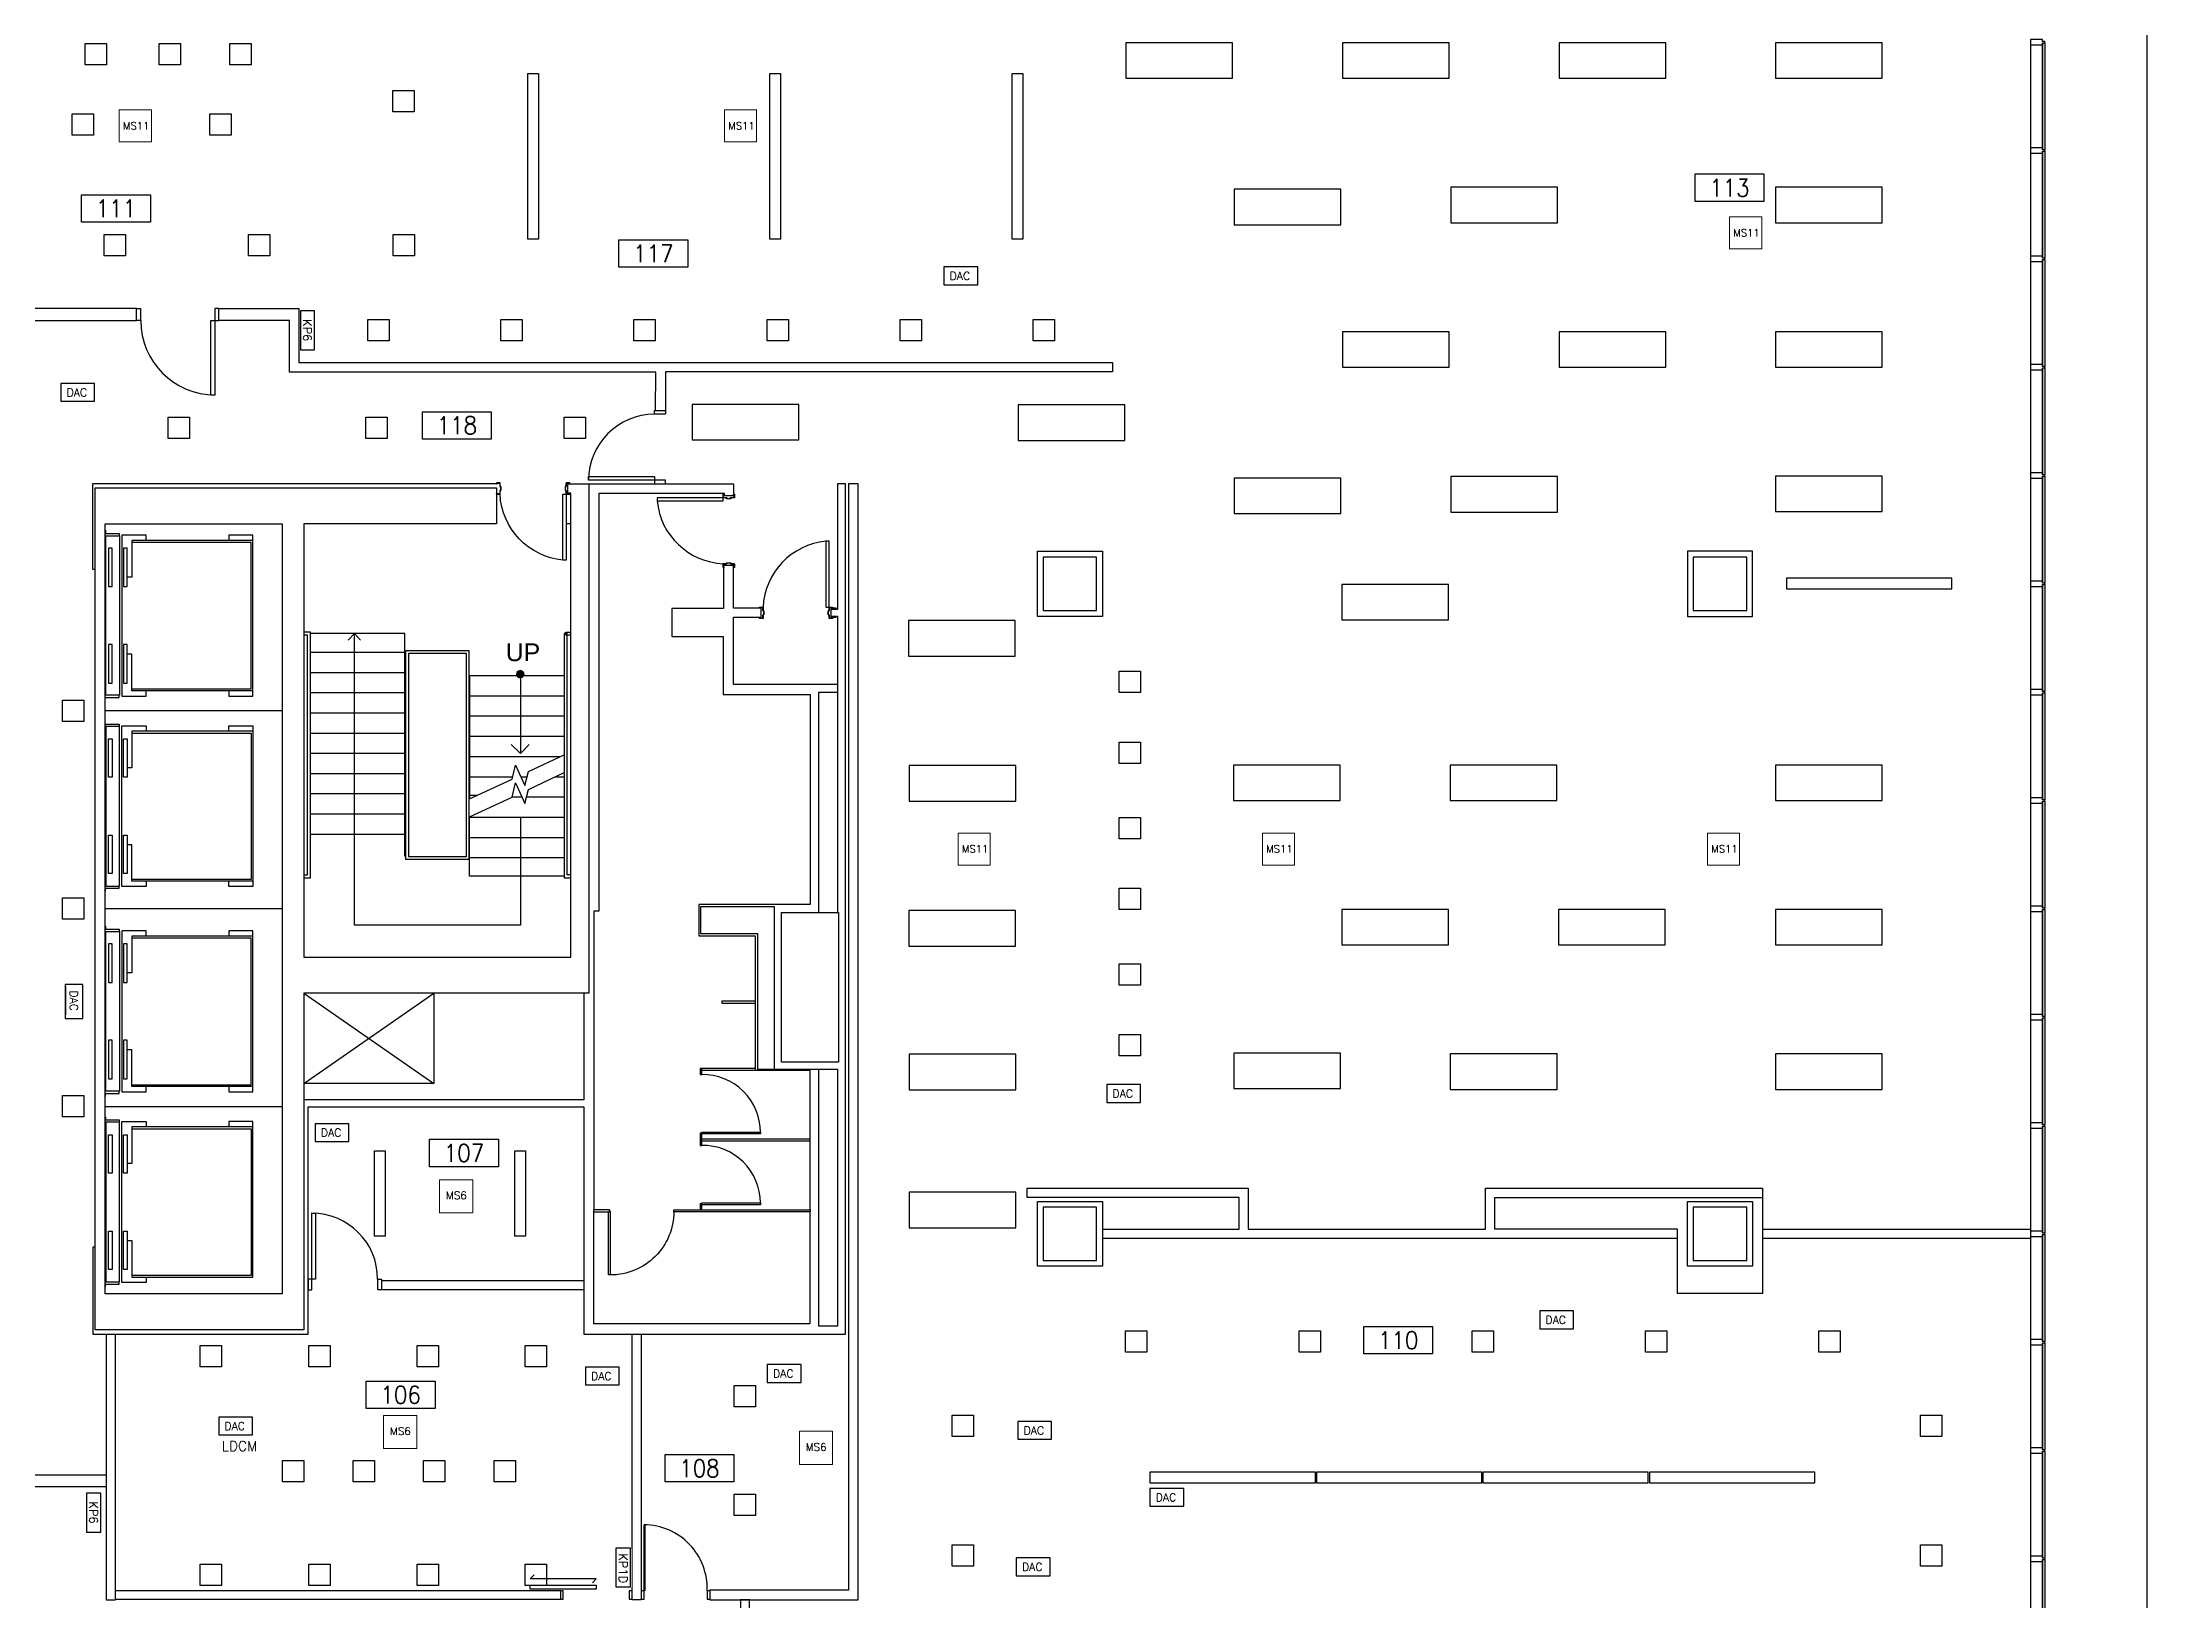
# Model space of a CAD drawing. Header units: feet. Extents: x 0 to 2667, y 0 to 2073.
# Drawn here: x 1483 to 2667, y 463 to 1339 of the extents above; entities that cross this region are included whole.
import ezdxf
from ezdxf.enums import TextEntityAlignment as Align

# ---------------------------------------------------------------- set-up
doc = ezdxf.new("R2010")
doc.units = ezdxf.units.FT
doc.header["$LTSCALE"] = 400
doc.header["$MEASUREMENT"] = 0
doc.set_wipeout_variables(frame=1)
doc.layers.get('0').update_dxf_attribs({"color": 255})
for name, color, linetype in [('Doors', 7, 'Continuous'), ('FLT-FIXTURES', 3, 'Continuous'), ('FLT-PERIPHERALS', 6, 'Continuous')]:
    doc.layers.add(name, color=color, linetype=linetype)
doc.styles.add('Arial', font='arial.ttf')
doc.styles.add('MB M light', font='romans.shx', dxfattribs={"width": 0.9})
doc.styles.add('SIMPLEX', font='simplex.shx')
doc.styles.get("Standard").update_dxf_attribs({"font": 'romans.shx'})

# ---------------------------------------------------------------- blocks, each defined once
blk = doc.blocks.new('FLT-LDCM')
blk.add_wipeout([(0, 10), (19, 10), (19, 0), (0, 0)]).dxf.layer = 'FLT-FIXTURES'
at = {"layer": 'FLT-FIXTURES', "insert": (1.31, 7.23), "char_height": 4.5, "attachment_point": 1, "bg_fill": 2}
blk.add_mtext('LDCM', dxfattribs=at)
blk = doc.blocks.new('Door')
for p, q in [((-523, 78), (-473, 78)), ((-523, 66), (-523, 78)), ((-513, 66), (-523, 66)), ((-520, 75), (-520, 69)), ((-476, 75), (-520, 75)), ((-520, 69), (-513, 69)), ((-513, 69), (-513, 66)), ((-476, 26), (-476, 75)), ((-463, 26), (-476, 26)), ((-473, 78), (-473, 29)), ((-473, 29), (-460, 29)), ((-463, -26), (-463, 26)), ((-460, 29), (-460, -29)), ((428, 29), (441, 29)), ((428, -29), (428, 29)), ((431, 26), (431, -26)), ((444, 26), (431, 26)), ((441, 78), (491, 78)), ((441, 29), (441, 78)), ((444, 75), (444, 26)), ((488, 75), (444, 75)), ((481, 69), (488, 69)), ((481, 66), (481, 69)), ((491, 66), (481, 66)), ((488, 69), (488, 75)), ((491, 78), (491, 66)), ((-523, -66), (-513, -66)), ((-523, -78), (-523, -66)), ((-473, -78), (-523, -78)), ((-520, -69), (-520, -75)), ((-513, -69), (-520, -69)), ((-520, -75), (-476, -75)), ((-513, -66), (-513, -69)), ((-476, -26), (-463, -26)), ((-476, -75), (-476, -26)), ((-460, -29), (-473, -29)), ((-473, -29), (-473, -78)), ((-428, -78), (-473, -78)), ((-473, -78), (-473, -992)), ((-428, -992), (-428, -78)), ((441, -29), (428, -29)), ((431, -26), (444, -26)), ((441, -78), (441, -29)), ((491, -78), (441, -78)), ((444, -26), (444, -75)), ((444, -75), (488, -75)), ((481, -66), (491, -66)), ((481, -69), (481, -66)), ((488, -69), (481, -69)), ((488, -75), (488, -69)), ((491, -66), (491, -78)), ((-473, -992), (-428, -992))]:
    blk.add_line(p, q)
blk.add_arc((-524, -31), 966, 275.6706, 357.2209)
blk = doc.blocks.new('RecMullion')
for p, q in [((74048, -15082), (74048, -16507)), ((74216, -16507), (74216, -15082))]:
    blk.add_line(p, q)
blk = doc.blocks.new('Mullion')
for p, q in [((-37.5, 6), (-37.5, 174)), ((-37.5, 174), (37.5, 174)), ((-9.5, 6), (-37.5, 6)), ((-9.5, -26), (-9.5, 6)), ((37.5, 6), (9.5, 6)), ((9.5, 6), (9.5, -26)), ((37.5, 174), (37.5, 6)), ((9.5, -26), (-9.5, -26))]:
    blk.add_line(p, q)
blk = doc.blocks.new('MB M room tag')
at = {"style": 'MB M light', "width": 0.9}
for tag, p in [('ROOM2', (0, 8.07)), ('AREA2', (0, -4.24))]:
    blk.add_attdef(tag, text='', height=1.75, dxfattribs=at).set_placement(p, align=Align.MIDDLE)
blk.add_wipeout([(-4.76, 3.81), (-4.76, 0), (4.76, 0), (4.76, 3.81)])
blk.add_lwpolyline([(-4.76, 3.81), (4.76, 3.81), (4.76, 0), (-4.76, 0)], close=True)
for tag, p in [('ROOM1', (0, 5.5)), ('AREA1', (0, -1.67))]:
    blk.add_attdef(tag, text='', height=1.75, dxfattribs=at).set_placement(p, align=Align.MIDDLE)
blk.add_attdef('0000', text='', height=2.41, dxfattribs=at).set_placement((0, 1.9), align=Align.MIDDLE_CENTER)
blk = doc.blocks.new('36 INCH DOOR')
at = {"layer": 'Doors'}
for points in [[(165413, 116883), (165413, 117798), (165463, 117798), (165463, 116883)], [(165413, 116883), (165363, 116883), (165363, 116733), (165413, 116733)], [(166327, 116883), (166377, 116883), (166377, 116733), (166327, 116733)]]:
    blk.add_lwpolyline(points, close=True, dxfattribs=at)
blk.add_arc((165411, 116882), 915, 0.0266, 89.9734, dxfattribs=at)
blk = doc.blocks.new('GLASS DOOR 36')
at = {"layer": 'Doors'}
blk.add_lwpolyline([(165364, 113193), (165364, 114107), (165374, 114107), (165374, 113193)], close=True, dxfattribs=at)
blk.add_arc((165355, 113225), 883, 357.9321, 89.4535, dxfattribs=at)
blk = doc.blocks.new('FLT-A')
at = {"layer": 'FLT-FIXTURES'}
blk.add_lwpolyline([(0, 20), (60, 20), (60, 0), (0, 0)], close=True, dxfattribs=at)
blk = doc.blocks.new('FLT-LT1')
at = {"layer": 'FLT-FIXTURES'}
blk.add_lwpolyline([(0, 6), (93, 6), (93, 0), (0, 0)], close=True, dxfattribs=at)
blk = doc.blocks.new('FLT-LT10-DUMMY')
at = {"layer": 'FLT-FIXTURES'}
blk.add_lwpolyline([(0, 12), (12, 12), (12, 0), (0, 0)], close=True, dxfattribs=at)
blk = doc.blocks.new('FLT-MS12')
at = {"layer": 'FLT-PERIPHERALS', "lineweight": 0}
blk.add_lwpolyline([(0, 0), (18.1, 0), (18.1, 18), (0, 18)], close=True, dxfattribs=at)
at = {"layer": 'FLT-PERIPHERALS', "insert": (2.1, 11.2), "char_height": 4.14, "attachment_point": 1, "style": 'SIMPLEX'}
blk.add_mtext('MS11', dxfattribs=at)
blk = doc.blocks.new('FLT-DAC')
at = {"layer": 'FLT-FIXTURES', "insert": (3.2, 7.2), "char_height": 4.5, "attachment_point": 1, "bg_fill": 2}
blk.add_mtext('DAC', dxfattribs=at)
at = {"layer": 'FLT-FIXTURES'}
blk.add_lwpolyline([(0, 0), (19, 0), (19, 10), (0, 10)], close=True, dxfattribs=at)
blk = doc.blocks.new('FLT-MS6')
at = {"layer": 'FLT-PERIPHERALS', "lineweight": 0}
blk.add_lwpolyline([(0, 0), (18.6, 0), (18.6, 18.6), (0, 18.6)], close=True, dxfattribs=at)
at = {"layer": 'FLT-PERIPHERALS', "insert": (3.6, 11.9), "char_height": 4.27, "attachment_point": 1, "style": 'SIMPLEX'}
blk.add_mtext('MS6', dxfattribs=at)
blk = doc.blocks.new('FLT-KP2D')
at = {"layer": 'FLT-PERIPHERALS', "insert": (3, 6.4), "char_height": 4.72, "attachment_point": 1, "bg_fill": 2}
blk.add_mtext('KP1D', dxfattribs=at)
at = {"layer": 'FLT-PERIPHERALS'}
blk.add_lwpolyline([(0, 8), (22, 8), (22, 0), (0, 0)], close=True, dxfattribs=at)
blk = doc.blocks.new('FLT-KP6')
at = {"layer": 'FLT-PERIPHERALS', "insert": (4.6, 6.3), "char_height": 4.72, "attachment_point": 1, "bg_fill": 2}
blk.add_mtext('KP6', dxfattribs=at)
at = {"layer": 'FLT-PERIPHERALS'}
blk.add_lwpolyline([(22, 8), (0, 8), (0, 0), (22, 0)], close=True, dxfattribs=at)
blk = doc.blocks.new('FLT-LT6-DUMMY')
at = {"layer": 'FLT-FIXTURES'}
blk.add_lwpolyline([(0, 12), (12, 12), (12, 0), (0, 0)], close=True, dxfattribs=at)
blk = doc.blocks.new('FLT-LT11-DUMMY')
at = {"layer": 'FLT-FIXTURES'}
blk.add_lwpolyline([(0, 12), (12, 12), (12, 0), (0, 0)], close=True, dxfattribs=at)
blk = doc.blocks.new('FLT-LT5-DUMMY')
at = {"layer": 'FLT-FIXTURES'}
blk.add_lwpolyline([(0, 12), (12, 12), (12, 0), (0, 0)], close=True, dxfattribs=at)
blk = doc.blocks.new('FLT-LT2-DUMMY')
at = {"layer": 'FLT-FIXTURES'}
blk.add_lwpolyline([(0, 12), (12, 12), (12, 0), (0, 0)], close=True, dxfattribs=at)
blk = doc.blocks.new('FLT-LT3-DUMMY')
at = {"layer": 'FLT-FIXTURES'}
blk.add_lwpolyline([(0, 12), (12, 12), (12, 0), (0, 0)], close=True, dxfattribs=at)
blk = doc.blocks.new('FLT-B-DUMMY')
at = {"layer": 'FLT-FIXTURES'}
blk.add_lwpolyline([(0, 6), (48, 6), (48, 0), (0, 0)], close=True, dxfattribs=at)
blk = doc.blocks.new('FLT-LT7-DUMMY')
at = {"layer": 'FLT-FIXTURES'}
blk.add_lwpolyline([(0, 12), (12, 12), (12, 0), (0, 0)], close=True, dxfattribs=at)
blk = doc.blocks.new('FLT-LT9-DUMMY')
at = {"layer": 'FLT-FIXTURES'}
blk.add_lwpolyline([(0, 6), (93, 6), (93, 0), (0, 0)], close=True, dxfattribs=at)
blk = doc.blocks.new('FLT-LT12-DUMMY')
at = {"layer": 'FLT-FIXTURES'}
blk.add_lwpolyline([(0, 12), (12, 12), (12, 0), (0, 0)], close=True, dxfattribs=at)

msp = doc.modelspace()

# ---------------------------------------------------------------- hatches: boundary and pattern name
msp.add_hatch(color=255).paths.add_polyline_path([(1749.8, 983.4), (1750.3, 982.4), (1751.3, 981.8), (1752.4, 981.8), (1753.4, 982.4), (1753.9, 983.4), (1753.7, 984.6), (1753, 985.4), (1751.9, 985.8), (1750.8, 985.4), (1750, 984.6)], flags=0)
h = msp.add_hatch(color=255)
edge = h.paths.add_edge_path(flags=0)
edge.add_arc((1751.9, 983.7), 2.03, -90, 270)

# ---------------------------------------------------------------- linework, layer by layer
at = {"color": 255}
for p, q in [((1780.3, 1068.2), (1777.7, 1068.2)), ((1633.8, 996.1), (1687, 996.1)), ((1633.8, 984.7), (1687, 984.7)), ((1633.8, 973.4), (1687, 973.4)), ((1776.6, 971.3), (1723.4, 971.3)), ((1618, 963), (1518.5, 963)), ((1633.8, 962), (1687, 962)), ((1776.6, 960), (1723.4, 960)), ((1633.8, 950.6), (1687, 950.6)), ((1776.6, 948.6), (1723.4, 948.6)), ((1633.8, 939.2), (1687, 939.2)), ((1774.1, 937.2), (1723.4, 937.2)), ((1751.9, 939), (1746.8, 944.1)), ((1633.8, 927.9), (1687, 927.9)), ((1747.5, 925.8), (1723.4, 925.8)), ((1755.7, 925.8), (1752.3, 925.8)), ((1776.6, 925.8), (1771.5, 925.8)), ((1633.8, 916.5), (1687, 916.5)), ((1752.9, 914.5), (1747.1, 914.5)), ((1776.6, 914.5), (1755.4, 914.5)), ((1633.8, 905.1), (1687, 905.1)), ((1776.6, 903.1), (1723.4, 903.1)), ((1633.8, 893.8), (1687, 893.8)), ((1776.6, 891.7), (1723.4, 891.7)), ((1723.4, 881.4), (1722.9, 881.4)), ((1776.6, 880.4), (1723.4, 880.4)), ((1618, 851.7), (1518.5, 851.7)), ((1630.2, 804.2), (1703.3, 753.4)), ((1618, 740.4), (1518.5, 740.4)), ((1914.7, 721.2), (1914.7, 682.5)), ((1880.9, 463.2), (1875.6, 463.2))]:
    msp.add_line(p, q, dxfattribs=at)
for points in [[(2609.3, 1338.7), (2609.3, 1278.6), (2608.2, 1278.6), (2608.2, 1338.7)], [(2609.3, 1277.8), (2609.3, 1217.6), (2608.2, 1217.6), (2608.2, 1277.8)], [(2609.3, 1216.9), (2609.3, 1156.7), (2608.2, 1156.7), (2608.2, 1216.9)], [(2609.3, 1156), (2609.3, 1095.8), (2608.2, 1095.8), (2608.2, 1156)], [(1941.8, 1090.8), (1936.5, 1090.8), (1936.5, 468.5), (1858.5, 468.5), (1858.5, 463.2), (1941.8, 463.2)], [(2609.3, 1095), (2609.3, 1034.9), (2608.2, 1034.9), (2608.2, 1095)], [(1518.5, 635.2), (1518.5, 1068.2), (1618, 1068.2), (1618, 635.2)], [(1526.4, 1061.5), (1526.4, 971.8), (1518.8, 971.8), (1518.8, 1061.5)], [(1522.3, 1032.9), (1522.3, 1054.5), (1520.2, 1054.5), (1520.2, 1032.9)], [(1530.7, 1032.9), (1530.7, 1054.5), (1528.7, 1054.5), (1528.7, 1032.9)], [(2079.3, 1052.8), (2079.3, 1016.2), (2042.7, 1016.2), (2042.7, 1052.8)], [(2076, 1049.5), (2046, 1049.5), (2046, 1019.5), (2076, 1019.5)], [(2408.3, 1016.2), (2444.8, 1016.2), (2444.8, 1052.8), (2408.3, 1052.8)], [(2441.6, 1049.5), (2411.5, 1049.5), (2411.5, 1019.5), (2441.6, 1019.5)], [(2609.3, 1034.1), (2609.3, 974), (2608.2, 974), (2608.2, 1034.1)], [(1522.3, 978.7), (1522.3, 1000.3), (1520.2, 1000.3), (1520.2, 978.7)], [(1530.7, 978.7), (1530.7, 1000.3), (1528.7, 1000.3), (1528.7, 978.7)], [(1722.9, 997), (1722.9, 879.4), (1687.5, 879.4), (1687.5, 997)], [(1721.4, 995.5), (1721.4, 881), (1689.1, 881), (1689.1, 995.5)], [(1750.3, 982.4), (1751.3, 981.8), (1752.4, 981.8), (1753.4, 982.4), (1753.9, 983.4), (1753.7, 984.6), (1753, 985.4), (1751.9, 985.8), (1750.8, 985.4), (1750, 984.6), (1749.8, 983.4)], [(2609.3, 973.2), (2609.3, 913), (2608.2, 913), (2608.2, 973.2)], [(1526.4, 864.5), (1526.4, 954.2), (1518.8, 954.2), (1518.8, 864.5)], [(1522.3, 947.3), (1522.3, 925.7), (1520.2, 925.7), (1520.2, 947.3)], [(1530.7, 947.3), (1530.7, 925.7), (1528.7, 925.7), (1528.7, 947.3)], [(2609.3, 912.3), (2609.3, 852.1), (2608.2, 852.1), (2608.2, 912.3)], [(1522.3, 893.1), (1522.3, 871.5), (1520.2, 871.5), (1520.2, 893.1)], [(1530.7, 893.1), (1530.7, 871.5), (1528.7, 871.5), (1528.7, 893.1)], [(1898.7, 765.4), (1898.7, 849.7), (1930.8, 849.7), (1930.8, 765.4)], [(2609.3, 851.3), (2609.3, 791.2), (2608.2, 791.2), (2608.2, 851.3)], [(1526.4, 838.9), (1526.4, 749.2), (1518.8, 749.2), (1518.8, 838.9)], [(1522.3, 810.3), (1522.3, 832), (1520.2, 832), (1520.2, 810.3)], [(1530.7, 810.3), (1530.7, 832), (1528.7, 832), (1528.7, 810.3)], [(2609.3, 790.4), (2609.3, 730.3), (2608.2, 730.3), (2608.2, 790.4)], [(1522.3, 756.1), (1522.3, 777.8), (1520.2, 777.8), (1520.2, 756.1)], [(1530.7, 756.1), (1530.7, 777.8), (1528.7, 777.8), (1528.7, 756.1)], [(1526.4, 642), (1526.4, 731.7), (1518.8, 731.7), (1518.8, 642)], [(1522.3, 724.7), (1522.3, 703.1), (1520.2, 703.1), (1520.2, 724.7)], [(1530.7, 724.7), (1530.7, 703.1), (1528.7, 703.1), (1528.7, 724.7)], [(2609.3, 729.5), (2609.3, 669.3), (2608.2, 669.3), (2608.2, 729.5)], [(2079.3, 687.2), (2079.3, 650.7), (2042.7, 650.7), (2042.7, 687.2)], [(2408.3, 687.2), (2444.8, 687.2), (2444.8, 650.7), (2408.3, 650.7)], [(1793.1, 681.4), (1802, 681.4), (1802, 682.5), (1793.1, 682.5)], [(2076, 684), (2046, 684), (2046, 653.9), (2076, 653.9)], [(2441.6, 684), (2411.5, 684), (2411.5, 653.9), (2441.6, 653.9)], [(1522.3, 670.5), (1522.3, 648.9), (1520.2, 648.9), (1520.2, 670.5)], [(1530.7, 670.5), (1530.7, 648.9), (1528.7, 648.9), (1528.7, 670.5)], [(2609.3, 668.6), (2609.3, 608.4), (2608.2, 608.4), (2608.2, 668.6)], [(2609.3, 607.6), (2609.3, 547.5), (2608.2, 547.5), (2608.2, 607.6)], [(2609.3, 546.7), (2609.3, 486.6), (2608.2, 486.6), (2608.2, 546.7)], [(2609.3, 485.8), (2609.3, 425.6), (2608.2, 425.6), (2608.2, 485.8)], [(1794.5, 471.3), (1794.5, 469.2), (1757.4, 469.2), (1757.4, 471.3)]]:
    msp.add_lwpolyline(points, close=True, dxfattribs=at)
at = {"color": 255, "elevation": 0}
msp.add_lwpolyline([(1536, 1182.5), (1536, 1189.3), (1362.5, 1189.3), (1362.5, 1182.6)], close=True, dxfattribs=at)
at = {"color": 255}
for points in [[(1738.9, 1090.8), (1511.3, 1090.8), (1511.3, 1042.7), (1512.8, 1042.7)], [(1518.6, 1064.6), (1518.6, 1062.8), (1526.3, 1062.8), (1526.3, 1061.5)], [(1541.5, 1058.8), (1541.5, 1061.9), (1527.8, 1061.9), (1527.8, 971.4), (1541.5, 971.4), (1541.5, 974.5)], [(1601.5, 1058.9), (1533.5, 1058.9), (1533.5, 1038.3), (1530.7, 1038.3)], [(1533.5, 975.4), (1600.5, 975.4), (1600.5, 1057.8), (1533.5, 1057.8)], [(1587.9, 974.5), (1587.9, 971.4), (1601.5, 971.4), (1601.5, 1061.9), (1587.9, 1061.9), (1587.9, 1058.8)], [(1866.2, 1043.8), (1866.2, 1020.7), (1837.1, 1020.7), (1837.1, 1004.9), (1866, 1004.9), (1866, 972.3), (1914.9, 972.3), (1914.9, 854.2), (1852.2, 854.2), (1852.2, 836.6), (1884, 836.6), (1884, 760.9)], [(1930.3, 977.9), (1871.8, 977.9), (1871.8, 1015.7), (1887.4, 1015.7), (1887.4, 1020.8), (1871.8, 1020.8), (1871.8, 1044.8), (1866.8, 1044.8), (1866.1, 1044.8)], [(1929.6, 1020.1), (1929.6, 1020.8), (1926.6, 1020.8), (1926.6, 1015.7), (1929.6, 1015.7), (1929.6, 1016.4)], [(1630.2, 869.2), (1633.8, 869.2), (1633.8, 1007.3), (1630.2, 1007.3)], [(1687.5, 881.4), (1687, 881.4), (1687, 1006.5), (1633.8, 1006.5)], [(1662.1, 1002.9), (1658.6, 1006.5), (1655.1, 1002.9)], [(1751.9, 903.1), (1751.9, 842.6), (1658.6, 842.6), (1658.6, 1006.5)], [(1780.3, 870.8), (1778.3, 870.8), (1778.3, 1006.5), (1776.6, 1006.5), (1776.6, 869.2), (1780.3, 869.2)], [(1780.3, 1005.7), (1777.4, 1005.7), (1777.4, 1007.3), (1780.3, 1007.3)], [(1926.6, 1016.4), (1930.3, 1016.4), (1930.3, 849.7)], [(1601.5, 974.4), (1533.5, 974.4), (1533.5, 995), (1530.7, 995)], [(1630.2, 870.8), (1632.2, 870.8), (1632.2, 1005.7), (1630.2, 1005.7)], [(1776.6, 982.7), (1723.4, 982.7), (1723.4, 913.6), (1747.3, 924.7), (1749.2, 932.6), (1754.5, 921.1), (1756.5, 929), (1776.6, 938.4)], [(1751.9, 985.8), (1751.9, 939), (1756.9, 944.1)], [(1518.6, 970.5), (1526.3, 970.5), (1526.3, 971.8)], [(1919.7, 849.7), (1919.7, 973.6), (1930.3, 973.6)], [(1518.6, 955.5), (1526.3, 955.5), (1526.3, 954.2)], [(1541.5, 867.3), (1541.5, 864.2), (1527.8, 864.2), (1527.8, 954.6), (1541.5, 954.6), (1541.5, 951.5)], [(1601.5, 951.6), (1533.5, 951.6), (1533.5, 931.1), (1530.7, 931.1)], [(1533.5, 950.6), (1600.5, 950.6), (1600.5, 868.2), (1533.5, 868.2)], [(1587.9, 951.5), (1587.9, 954.6), (1601.5, 954.6), (1601.5, 864.2), (1587.9, 864.2), (1587.9, 867.3)], [(1776.6, 870), (1723.4, 870), (1723.4, 903.4), (1747.3, 914.6), (1749.2, 922.5), (1754.5, 911), (1756.5, 918.9), (1776.6, 928.3)], [(1727.5, 915.5), (1723.4, 915.5)], [(1601.5, 867.2), (1533.5, 867.2), (1533.5, 887.7), (1530.7, 887.7)], [(1518.6, 861.5), (1518.6, 863.3), (1526.3, 863.3), (1526.3, 864.5)], [(1894.8, 761.5), (1894.8, 852.9), (1853.3, 852.9), (1853.3, 837.9), (1885.3, 837.9), (1885.3, 761.5), (1930.3, 761.5), (1930.3, 617), (1919.7, 617), (1919.7, 761.5)], [(1518.6, 842), (1518.6, 840.2), (1526.3, 840.2), (1526.3, 838.9)], [(1541.5, 836.2), (1541.5, 839.3), (1527.8, 839.3), (1527.8, 748.8), (1541.5, 748.8), (1541.5, 751.9)], [(1601.5, 836.3), (1533.5, 836.3), (1533.5, 815.7), (1530.7, 815.7)], [(1533.5, 752.8), (1600.5, 752.8), (1600.5, 835.3), (1533.5, 835.3)], [(1587.9, 751.9), (1587.9, 748.8), (1601.5, 748.8), (1601.5, 839.3), (1587.9, 839.3), (1587.9, 836.2)], [(1630.2, 753.4), (1703.3, 804.2), (1703.3, 753.4), (1630.2, 753.4)], [(1787.7, 804.2), (1787.7, 744.3), (1630.2, 744.3)], [(1884, 799.8), (1865.3, 799.8), (1865.3, 798.7), (1884, 798.7)], [(1601.5, 751.8), (1533.5, 751.8), (1533.5, 772.4), (1530.7, 772.4)], [(1884, 761.9), (1853, 761.9), (1853, 758.5), (1854, 758.5), (1854, 761.9)], [(1854, 760.9), (1914.7, 760.9), (1914.7, 722.2)], [(1518.6, 746.1), (1518.6, 747.9), (1526.3, 747.9), (1526.3, 749.2)], [(1518.6, 734.8), (1518.6, 733), (1526.3, 733), (1526.3, 731.7)], [(1541.5, 644.6), (1541.5, 641.6), (1527.8, 641.6), (1527.8, 732.1), (1541.5, 732.1), (1541.5, 729)], [(1530.7, 665.2), (1533.5, 665.2), (1533.5, 644.6), (1601.5, 644.6), (1601.5, 732.1), (1587.9, 732.1), (1587.9, 729)], [(1601.5, 729.1), (1533.5, 729.1), (1533.5, 708.5), (1530.7, 708.5)], [(1533.5, 728), (1600.5, 728), (1600.5, 645.6), (1533.5, 645.6)], [(1854, 725.6), (1853, 725.6), (1853, 718.7), (1854, 718.7), (1854, 726.1), (1886.9, 726.1), (1886.9, 725.1), (1854, 725.1)], [(1854, 721.2), (1914.9, 721.2), (1914.9, 722.2), (1854, 722.2)], [(1854, 721.7), (1853, 721.7)], [(1914.7, 681.4), (1914.7, 618.3), (1793.3, 618.3), (1793.3, 681.4)], [(1802, 681.9), (1802.5, 681.9), (1802.5, 645.8)], [(1854, 685.8), (1853, 685.8), (1853, 682.5)], [(1854, 682.5), (1854, 686.3), (1886.9, 686.3), (1886.9, 685.3), (1854, 685.3)], [(1518.6, 638.9), (1518.6, 640.7), (1526.3, 640.7), (1526.3, 642)], [(1673.7, 642.7), (1787.7, 642.7)], [(1787.7, 637.4), (1673.7, 637.4)], [(1518.9, 612.6), (1518.9, 463.2), (1524.2, 463.2), (1524.2, 612.6)], [(1819.9, 612.6), (1819.9, 463.2), (1814.7, 463.2), (1814.7, 612.6)], [(1792.4, 472.7), (1794.5, 474.9), (1757.4, 474.9), (1759.6, 477.1)], [(1524.2, 463.5), (1776, 463.5), (1776, 468.2), (1524.2, 468.2)], [(1774.4, 468.2), (1774.4, 463.5)], [(1814.7, 468.2), (1813.1, 468.2), (1813.1, 463.5), (1814.7, 463.5)], [(1819.9, 463.5), (1821.5, 463.5), (1821.5, 468.2), (1819.9, 468.2)], [(1858.5, 468.2), (1857, 468.2), (1857, 463.5), (1858.5, 463.5)], [(1875.9, 405.5), (1875.9, 463.2)], [(1880.5, 463.2), (1880.5, 405.5)]]:
    msp.add_lwpolyline(points, dxfattribs=at)
msp.add_lwpolyline([(1838.2, 681.4), (1838.2, 682.5), (1914.9, 682.5), (1914.9, 681.4), (1838.2, 681.4, -0.414214), (1802.5, 645.8), (1801.5, 645.8), (1801.5, 681.4)], format="xyb", dxfattribs=at)
at = {"color": 255, "elevation": 0}
msp.add_lwpolyline([(2450.5, 671.6), (2601.2, 671.6), (2601.2, 666.3), (2450.5, 666.3)], dxfattribs=at)
at = {"color": 255}
for points in [[(2079.3, 671.6, 0), (2156.1, 671.6, 0), (2156.1, 689.4, 0), (2037, 689.4, 0), (2037, 694.7, 0), (2161.3, 694.7, 0), (2161.3, 671.6, 0), (2294.6, 671.6, 0), (2294.6, 694.7, 0), (2450.5, 694.7, 0), (2450.5, 635.4, 0), (2402.6, 635.4, 0), (2402.6, 671.6, 0), (2299.9, 671.6, 0), (2299.9, 689.4, 0), (2450.5, 689.4, 0)], [(2402.6, 666.3, 0), (2079.3, 666.3, 0)]]:
    msp.add_polyline3d(points, dxfattribs=at)
msp.add_circle((1751.9, 983.7), 2.03, dxfattribs=at)
for centre in [(1854.5, 726.1), (1854.5, 686.3)]:
    msp.add_arc(centre, 32.4, 0.0048, 90.8862, dxfattribs=at)

# ---------------------------------------------------------------- block references
at = {"color": 255, "extrusion": (0, 0, -1), "xscale": 0.0406158, "yscale": 0.0406158, "zscale": 0.0406158, "rotation": 270}
for p in [(-2608.2, 1339.1), (-2608.2, 1278.2), (-2608.2, 1217.3), (-2608.2, 1156.3), (-2608.2, 1095.4), (-2608.2, 1034.5), (-2608.2, 973.6), (-2608.2, 912.6), (-2608.2, 851.7), (-2608.2, 790.8), (-2608.2, 729.9), (-2608.2, 668.9), (-2608.2, 608), (-2608.2, 547.1), (-2608.2, 486.2)]:
    msp.add_blockref('Mullion', p, dxfattribs=at)
at = {"color": 255, "xscale": 0.0406158, "yscale": 0.0406158, "zscale": 0.0406158, "rotation": 180}
for p in [(5615.5, 667.1), (5615.5, 606.2), (5615.5, 545.3), (5615.5, 484.4), (5615.5, 423.4), (5615.5, 362.5), (5615.5, 301.6), (5615.5, 240.7), (5615.5, 179.8), (5615.5, 118.8), (5615.5, 57.9), (5615.5, -3), (5615.5, -63.9), (5615.5, -124.9), (5615.5, -185.8)]:
    msp.add_blockref('RecMullion', p, dxfattribs=at)
at = {"color": 255}
ref = msp.add_blockref('MB M room tag', (2431.9, 1249.5), dxfattribs=dict(at, xscale=4.06158, yscale=4.06158, zscale=4.06158))
ref.add_attrib('0000', '113', dxfattribs={"height": 9.81, "style": 'MB M light', "width": 0.9}).set_placement((2431.9, 1257.2), align=Align.MIDDLE_CENTER)
ref = msp.add_blockref('MB M room tag', (1524.5, 1237.8), dxfattribs=dict(at, xscale=4.06158, yscale=4.06158, zscale=4.06158))
ref.add_attrib('0000', '111', dxfattribs={"height": 9.81, "style": 'MB M light', "width": 0.9}).set_placement((1524.5, 1245.6), align=Align.MIDDLE_CENTER)
ref = msp.add_blockref('MB M room tag', (1826.7, 1212.5), dxfattribs=dict(at, xscale=4.06158, yscale=4.06158, zscale=4.06158))
ref.add_attrib('0000', '117', dxfattribs={"height": 9.81, "style": 'MB M light', "width": 0.9}).set_placement((1826.7, 1220.2), align=Align.MIDDLE_CENTER)
ref = msp.add_blockref('MB M room tag', (1716.2, 1115.8), dxfattribs=dict(at, xscale=4.06158, yscale=4.06158, zscale=4.06158))
ref.add_attrib('0000', '118', dxfattribs={"height": 9.81, "style": 'MB M light', "width": 0.9}).set_placement((1716.2, 1123.6), align=Align.MIDDLE_CENTER)
ref = msp.add_blockref('MB M room tag', (1720.2, 706.7), dxfattribs=dict(at, xscale=4.06158, yscale=4.06158, zscale=4.06158))
ref.add_attrib('0000', '107', dxfattribs={"height": 9.81, "style": 'MB M light', "width": 0.9}).set_placement((1720.2, 714.4), align=Align.MIDDLE_CENTER)
ref = msp.add_blockref('MB M room tag', (2245.6, 601.4), dxfattribs=dict(at, xscale=4.06158, yscale=4.06158, zscale=4.06158))
ref.add_attrib('0000', '110', dxfattribs={"height": 9.81, "style": 'MB M light', "width": 0.9}).set_placement((2245.6, 609.1), align=Align.MIDDLE_CENTER)
ref = msp.add_blockref('MB M room tag', (1684.6, 570.7), dxfattribs=dict(at, xscale=4.06158, yscale=4.06158, zscale=4.06158))
ref.add_attrib('0000', '106', dxfattribs={"height": 9.81, "style": 'MB M light', "width": 0.9}).set_placement((1684.6, 578.4), align=Align.MIDDLE_CENTER)
at = {"layer": 'Doors', "color": 255, "lineweight": 0}
for name, p, xscale, yscale, zscale, rotation in [('36 INCH DOOR', (9138.3, 6523.2), 0.045692775, 0.045692775, 0.045692775, 180), ('36 INCH DOOR', (6574.7, -5625.6), 0.0406158, 0.0406158, 0.0406158, 89.99999999999999), ('Door', (1869.1, 1063.7), 0.0406158, 0.0406158, 0.0406158, 270), ('Door', (1906.3, 1018.2), 0.0406158, 0.0406158, 0.0406158, 180)]:
    msp.add_blockref(name, p, dxfattribs=dict(at, xscale=xscale, yscale=yscale, zscale=zscale, rotation=rotation))
at = {"layer": 'Doors', "color": 255, "lineweight": 0, "yscale": 0.0406158, "zscale": 0.0406158}
for name, p, xscale in [('Door', (1758.4, 1088.1), -0.0406158), ('36 INCH DOOR', (-5083.8, -4103.8), 0.0406158), ('GLASS DOOR 36', (-4894.9, -4129.2), 0.0406158)]:
    msp.add_blockref(name, p, dxfattribs=dict(at, xscale=xscale))
at = {"layer": 'FLT-FIXTURES', "rotation": 270}
for name, p in [('FLT-LT5-DUMMY', (1507.1, 1338.3)), ('FLT-LT5-DUMMY', (1548.8, 1338.3)), ('FLT-LT5-DUMMY', (1588.6, 1338.3)), ('FLT-LT1', (1756.1, 1321.4)), ('FLT-LT1', (1892.3, 1321.4)), ('FLT-LT1', (2028.5, 1321.4)), ('FLT-LT10-DUMMY', (1680.1, 1312)), ('FLT-LT11-DUMMY', (1499.8, 1298.9)), ('FLT-LT11-DUMMY', (1577.3, 1298.9)), ('FLT-LT10-DUMMY', (1517.9, 1231)), ('FLT-LT10-DUMMY', (1599.1, 1231)), ('FLT-LT10-DUMMY', (1680.4, 1231)), ('FLT-LT6-DUMMY', (1666.2, 1183.1)), ('FLT-LT6-DUMMY', (1741, 1183.1)), ('FLT-LT6-DUMMY', (1815.8, 1183.1)), ('FLT-LT6-DUMMY', (1890.7, 1183.1)), ('FLT-LT6-DUMMY', (1965.5, 1183.1)), ('FLT-LT6-DUMMY', (2040.3, 1183.1)), ('FLT-LT6-DUMMY', (1553.8, 1128.2)), ('FLT-LT6-DUMMY', (1665.1, 1128.2)), ('FLT-LT6-DUMMY', (1776.5, 1128.2)), ('FLT-LT5-DUMMY', (2088.7, 985.3)), ('FLT-LT12-DUMMY', (1494.5, 969)), ('FLT-LT5-DUMMY', (2088.7, 945.5)), ('FLT-LT5-DUMMY', (2088.7, 903.1)), ('FLT-LT12-DUMMY', (1494.5, 857.9)), ('FLT-LT5-DUMMY', (2088.7, 863.3)), ('FLT-LT5-DUMMY', (2088.7, 820.8)), ('FLT-LT5-DUMMY', (2088.7, 781)), ('FLT-LT12-DUMMY', (1494.5, 746.7)), ('FLT-B-DUMMY', (1669.9, 715.6)), ('FLT-B-DUMMY', (1748.8, 715.6)), ('FLT-LT6-DUMMY', (1571.9, 606.2)), ('FLT-LT6-DUMMY', (1632.9, 606.2)), ('FLT-LT6-DUMMY', (1693.8, 606.2)), ('FLT-LT6-DUMMY', (1754.7, 606.2)), ('FLT-LT7-DUMMY', (2092.3, 614.4, 0)), ('FLT-LT7-DUMMY', (2189.8, 614.4, 0)), ('FLT-LT7-DUMMY', (2287.2, 614.4, 0)), ('FLT-LT7-DUMMY', (2384.7, 614.4, 0)), ('FLT-LT7-DUMMY', (2482.2, 614.4, 0)), ('FLT-LT6-DUMMY', (1872.1, 583.6)), ('FLT-LT7-DUMMY', (1994.8, 566.9, 0)), ('FLT-LT6-DUMMY', (2539.4, 566.9)), ('FLT-LT3-DUMMY', (1618.2, 541.5)), ('FLT-LT2-DUMMY', (1657.9, 541.5)), ('FLT-LT2-DUMMY', (1697.4, 541.5)), ('FLT-LT3-DUMMY', (1737.1, 541.5)), ('FLT-LT6-DUMMY', (1872.1, 522.6)), ('FLT-LT7-DUMMY', (1994.8, 494, 0)), ('FLT-LT6-DUMMY', (2539.4, 494)), ('FLT-LT6-DUMMY', (1571.9, 483.2)), ('FLT-LT6-DUMMY', (1632.9, 483.2)), ('FLT-LT6-DUMMY', (1693.8, 483.2)), ('FLT-LT6-DUMMY', (1754.7, 483.2))]:
    msp.add_blockref(name, p, dxfattribs=at)
at = {"layer": 'FLT-FIXTURES', "xscale": -1, "rotation": 180}
for name, p in [('FLT-A', (2092.4, 1338.8)), ('FLT-A', (2214.2, 1338.8)), ('FLT-A', (2336.1, 1338.8)), ('FLT-A', (2457.8, 1338.8)), ('FLT-A', (2153.3, 1256.4)), ('FLT-A', (2275.2, 1257.6)), ('FLT-A', (2457.8, 1257.6)), ('FLT-A', (2214.3, 1176.3)), ('FLT-A', (2336.1, 1176.3)), ('FLT-A', (2457.8, 1176.3)), ('FLT-A', (1848.6, 1135.4)), ('FLT-A', (2031.8, 1135.1)), ('FLT-A', (2153.3, 1094)), ('FLT-A', (2275.2, 1094.8)), ('FLT-A', (2457.8, 1095.1)), ('FLT-A', (2213.9, 1034.2)), ('FLT-LT1', (2463.9, 1037.6, 0)), ('FLT-A', (1970.2, 1013.9)), ('FLT-A', (1970.5, 932.3)), ('FLT-A', (2153, 932.6)), ('FLT-A', (2274.8, 932.6)), ('FLT-A', (2457.8, 932.6)), ('FLT-A', (1970.4, 850.8)), ('FLT-A', (2213.9, 851.4)), ('FLT-A', (2335.8, 851.4)), ('FLT-A', (2457.8, 851.4)), ('FLT-A', (1970.5, 769.9)), ('FLT-A', (2153.2, 770.6)), ('FLT-A', (2274.9, 770.2)), ('FLT-A', (2457.8, 770.2)), ('FLT-A', (1970.6, 692.3)), ('FLT-LT9-DUMMY', (2199.6, 535, 0)), ('FLT-LT9-DUMMY', (2293.2, 535, 0)), ('FLT-LT9-DUMMY', (2386.9, 535, 0))]:
    msp.add_blockref(name, p, dxfattribs=at)
at = {"layer": 'FLT-FIXTURES'}
for p in [(1990.1, 1202.7), (1493.5, 1137.2), (2081.7, 742.9), (2325.2, 615.6), (1788.5, 584), (2031.7, 553.4), (2106, 515.8), (2030.8, 476.7)]:
    msp.add_blockref('FLT-DAC', p, dxfattribs=at)
at = {"layer": 'FLT-FIXTURES', "xscale": 1.250000152816125, "yscale": 1.250000152816125, "zscale": 1.250000152816125}
msp.add_blockref('FLT-LDCM', (1582.3, 543.4), dxfattribs=at)
at = {"layer": 'FLT-PERIPHERALS'}
for name, p in [('FLT-MS12', (1526.3, 1283)), ('FLT-MS12', (1866.7, 1283)), ('FLT-MS12', (2431.9, 1222.8)), ('FLT-MS12', (1998.1, 876.3)), ('FLT-MS12', (2169.2, 876.3)), ('FLT-MS12', (2419.5, 876.3)), ('FLT-MS6', (1706.5, 680.8)), ('FLT-MS6', (1908.8, 539.3))]:
    msp.add_blockref(name, p, dxfattribs=at)
at = {"layer": 'FLT-PERIPHERALS', "rotation": 270}
msp.add_blockref('FLT-KP6', (1628.2, 1188), dxfattribs=at)

# ---------------------------------------------------------------- texts
at = {"color": 255, "insert": (1743.7, 1001), "char_height": 9.99, "width": 19.496, "attachment_point": 1, "line_spacing_factor": 0.938532, "style": 'Arial'}
msp.add_mtext('UP', dxfattribs=at)

# ---------------------------------------------------------------- next in the draw order: linework, layer by layer
at = {"color": 255}
for points in [[(1827.9, 1131.9), (1828.1, 1153.6), (1622, 1153.6), (1622, 1182.5), (1582.4, 1182.5), (1582.4, 1189.3), (1627.3, 1189.3), (1627.3, 1159), (2084.9, 1159), (2084.9, 1153.8), (1833.5, 1153.8), (1833.5, 1130.9)], [(1512.8, 661.5), (1511.4, 661.5), (1511.4, 612.6), (1632.5, 612.6), (1632.5, 740.4), (1787.7, 740.4), (1787.7, 612.6), (1934.7, 612.6), (1934.7, 1090.8), (1930.3, 1090.8), (1930.3, 1020.1), (1926.6, 1020.1)], [(1790.4, 1090.8), (1790.4, 804.2), (1630.2, 804.2), (1630.2, 614.9), (1512.8, 614.9), (1512.8, 1088.5), (1738.5, 1088.5), (1738.5, 1068.2), (1630.2, 1068.2), (1630.2, 824.5), (1780.3, 824.5), (1780.3, 1085.5), (1778.7, 1085.5), (1778.7, 1090.8), (1871.8, 1090.8), (1871.8, 1083.9), (1866.8, 1083.9), (1866.8, 1085.2), (1796, 1085.2), (1796, 850.5), (1793.3, 850.5), (1793.3, 682.5)]]:
    msp.add_lwpolyline(points, dxfattribs=at)

# ---------------------------------------------------------------- next in the draw order: block references
ref = msp.add_blockref('MB M room tag', (1852.6, 529.4), dxfattribs=dict(at, xscale=4.06158, yscale=4.06158, zscale=4.06158))
ref.add_attrib('0000', '108', dxfattribs={"height": 9.81, "style": 'MB M light', "width": 0.9}).set_placement((1852.6, 537.1), align=Align.MIDDLE_CENTER)
at = {"layer": 'FLT-FIXTURES'}
for p in [(1890.8, 585.4), (1582.3, 555.9)]:
    msp.add_blockref('FLT-DAC', p, dxfattribs=at)
at = {"layer": 'FLT-FIXTURES', "xscale": -1, "rotation": 180}
msp.add_blockref('FLT-LT9-DUMMY', (2106, 535, 0), dxfattribs=at)
at = {"layer": 'FLT-PERIPHERALS'}
msp.add_blockref('FLT-MS6', (1675, 548.2), dxfattribs=at)
at = {"layer": 'FLT-PERIPHERALS', "rotation": 270}
for name, p in [('FLT-KP6', (1507.9, 523.1)), ('FLT-KP2D', (1805.7, 492.3))]:
    msp.add_blockref(name, p, dxfattribs=at)

# ---------------------------------------------------------------- next in the draw order: linework, layer by layer
at = {"color": 255}
msp.add_lwpolyline([(1518.9, 526.6), (1402.7, 526.6), (1402.7, 533.4), (1518.9, 533.4)], dxfattribs=at)

# ---------------------------------------------------------------- next in the draw order: block references
at = {"layer": 'FLT-FIXTURES', "rotation": 270}
msp.add_blockref('FLT-DAC', (1495.9, 809.1), dxfattribs=at)
at = {"layer": 'FLT-FIXTURES'}
msp.add_blockref('FLT-DAC', (1636.5, 720.9), dxfattribs=at)

# ---------------------------------------------------------------- next in the draw order: linework, layer by layer
at = {"color": 255}
msp.add_lwpolyline([(2666.6, 2073), (2666.6, 0), (0, 0), (0, 2073)], close=True, dxfattribs=at)

doc.saveas('drawing.dxf')
